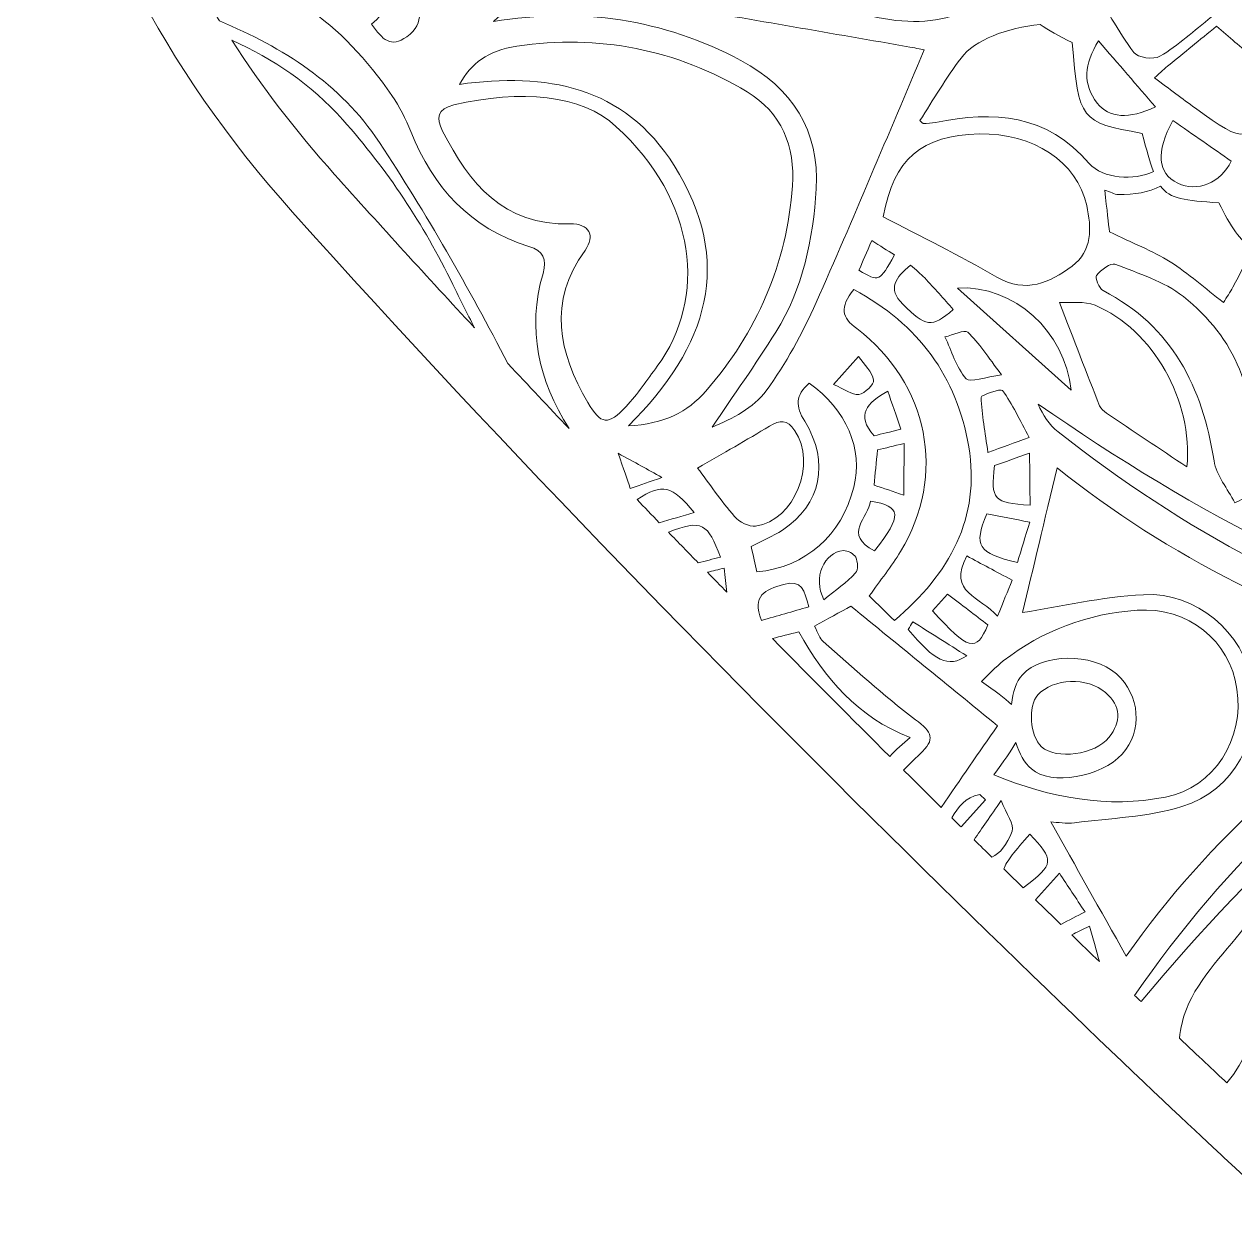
# Model space of a CAD drawing. Extents: x 49 to 10099, y -910 to -90.
# Drawn here: x 5768.9 to 6198, y -908.2 to -482.6 of the extents above; entities that cross this region are included whole.
import ezdxf

# ---------------------------------------------------------------- set-up
doc = ezdxf.new("R2010")
doc.units = 0
doc.header["$MEASUREMENT"] = 0
doc.layers.add('Layer 1', color=7, linetype='Continuous')

msp = doc.modelspace()

# ---------------------------------------------------------------- linework, layer by layer
at = {"layer": 'Layer 1', "lineweight": 0}
for points, knots in [([(6643.48, -226.33), (6625.85, -186.9), (6598.75, -153.49), (6565.11, -129.71), (6530.04, -104.91), (6489.53, -91.8), (6447.95, -91.8), (6400.05, -91.8), (6352.03, -109.39), (6309.06, -142.66), (6276.36, -167.98), (6246.49, -202.19), (6220, -244.61), (6193.52, -202.2), (6163.66, -168), (6130.95, -142.67), (6087.98, -109.4), (6039.95, -91.81), (5992.04, -91.8), (5950.47, -91.8), (5909.96, -104.91), (5874.9, -129.69), (5841.25, -153.47), (5814.15, -186.88), (5796.52, -226.31), (5775.14, -274.13), (5768.87, -327.84), (5778.41, -381.63), (5788.97, -441.15), (5817.77, -497.53), (5864, -549.22), (6017.89, -721.22), (6194.96, -885.08), (6196.74, -886.72), (6196.74, -886.72), (6220.01, -908.2), (6220.01, -908.2), (6220.01, -908.2), (6243.28, -886.71), (6243.28, -886.71), (6245.05, -885.08), (6422.13, -721.22), (6576.01, -549.22), (6622.24, -497.54), (6651.03, -441.16), (6661.59, -381.65), (6671.12, -327.86), (6664.86, -274.15), (6643.48, -226.33)], [0, 0, 0, 0, 1, 1, 1, 2, 2, 2, 3, 3, 3, 4, 4, 4, 5, 5, 5, 6, 6, 6, 7, 7, 7, 8, 8, 8, 9, 9, 9, 10, 10, 10, 11, 11, 11, 12, 12, 12, 13, 13, 13, 14, 14, 14, 15, 15, 15, 16, 16, 16, 16]), ([(6245.61, -334.38), (6244.39, -334.55), (6243.47, -334.79), (6242.56, -334.78), (6220.67, -334.6), (6208.63, -350.04), (6213.49, -371.46), (6214.26, -374.86), (6213.7, -379.49), (6211.9, -382.4), (6198.62, -403.92), (6194.29, -426.29), (6207.71, -448.85), (6221.18, -471.47), (6243.16, -477.87), (6268.25, -476.52), (6271.33, -476.36), (6275.32, -476.97), (6277.51, -478.83), (6297.22, -495.58), (6313.69, -492.79), (6327.58, -468.84), (6331.5, -471.91), (6335.31, -474.88), (6337.07, -476.26), (6337.21, -494.03), (6337.34, -509.93), (6337.49, -527.46), (6297.81, -525.42), (6259.72, -517.23), (6226.62, -492.59), (6200.27, -472.98), (6182.81, -447.75), (6179.08, -414.59), (6177.49, -400.48), (6177.72, -386.13), (6177.49, -371.89), (6177.06, -344.64), (6190.71, -321.58), (6199.32, -295.99), (6206.65, -301.15), (6212.65, -305.79), (6219.06, -309.75), (6223.6, -312.55), (6228.55, -315.95), (6233.57, -316.42), (6245.82, -317.57), (6245.75, -325.51), (6245.61, -334.38)], [0, 0, 0, 0, 1, 1, 1, 2, 2, 2, 3, 3, 3, 4, 4, 4, 5, 5, 5, 6, 6, 6, 7, 7, 7, 8, 8, 8, 9, 9, 9, 10, 10, 10, 11, 11, 11, 12, 12, 12, 13, 13, 13, 14, 14, 14, 15, 15, 15, 16, 16, 16, 16]), ([(6089.44, -436.43), (6089.73, -433.2), (6089.98, -429.41), (6088.62, -426.71), (6085.37, -420.27), (6087.29, -415.44), (6091.06, -410.1), (6095.95, -403.19), (6102.04, -399.77), (6107.96, -399.94), (6108.09, -405.72), (6111.52, -412.28), (6113.66, -420.27), (6104.7, -435.44), (6106.65, -443.19), (6124.28, -452.96), (6123.54, -455.29), (6122.91, -457.41), (6122.39, -459.37), (6109.38, -479.65), (6091.89, -485.71), (6066.62, -479.14), (6080.56, -468.15), (6087.92, -453.77), (6089.44, -436.43)], [0, 0, 0, 0, 1, 1, 1, 2, 2, 2, 3, 3, 3, 4, 4, 4, 5, 5, 5, 6, 6, 6, 7, 7, 7, 8, 8, 8, 8]), ([(6151.76, -459.88), (6157.99, -456.25), (6164.95, -453.87), (6172.11, -450.77), (6178.01, -460.56), (6183.72, -470.02), (6189.79, -480.09), (6183.61, -484.94), (6177.96, -490.13), (6171.52, -494.02), (6169.35, -495.33), (6163.56, -494.53), (6162.23, -492.68), (6156.72, -485.02), (6151.87, -476.8), (6147.8, -468.29), (6146.91, -466.44), (6149.45, -461.23), (6151.76, -459.88)], [0, 0, 0, 0, 1, 1, 1, 2, 2, 2, 3, 3, 3, 4, 4, 4, 5, 5, 5, 6, 6, 6, 6]), ([(5940.35, -602.95), (5926.48, -576.1), (5911.42, -549.74), (5894.79, -524.57), (5880.88, -503.5), (5860.66, -490.98), (5838.12, -481.47), (5834.56, -475.65), (5831.2, -469.79), (5828.06, -463.88), (5859.41, -464.84), (5881.53, -482.37), (5899.21, -507.94), (5901.93, -511.88), (5904.16, -516.27), (5905.94, -520.72), (5913.88, -540.56), (5927, -554.96), (5947.82, -561.44), (5952.82, -562.99), (5954.29, -565.87), (5952.8, -570.95), (5947.01, -590.85), (5951.28, -608.78), (5962.02, -625.93), (5954.81, -618.34), (5947.59, -610.67), (5940.35, -602.95)], [0, 0, 0, 0, 1, 1, 1, 2, 2, 2, 3, 3, 3, 4, 4, 4, 5, 5, 5, 6, 6, 6, 7, 7, 7, 8, 8, 8, 9, 9, 9, 9]), ([(5906.63, -469.03), (5909.16, -476.36), (5911.28, -482.12), (5904.52, -487.07), (5898.94, -491.15), (5895.84, -488.15), (5892.01, -482.63), (5896.92, -478.06), (5901.44, -473.85), (5906.63, -469.03)], [0, 0, 0, 0, 1, 1, 1, 2, 2, 2, 3, 3, 3, 3]), ([(6031.91, -612.61), (6027.48, -618.66), (6019.99, -622.46), (6012.75, -625.49), (6020.3, -614.27), (6028.14, -603.25), (6035.31, -591.8), (6044.99, -576.33), (6048.58, -558.77), (6049.64, -540.97), (6050.87, -520.33), (6041.14, -505.29), (6022.91, -495.5), (5995.29, -480.66), (5966.11, -476.67), (5935.2, -481.7), (5943.82, -474.04), (5954.19, -471.2), (5965.15, -471.93), (5976.84, -472.71), (5988.48, -474.6), (6000.06, -476.52), (6027.69, -481.09), (6055.27, -485.97), (6082.87, -490.74), (6085.18, -491.14), (6087.47, -491.66), (6087.93, -491.75), (6075.18, -521.7), (6062.79, -551.68), (6049.62, -581.32), (6044.76, -592.24), (6038.94, -602.99), (6031.91, -612.61)], [0, 0, 0, 0, 1, 1, 1, 2, 2, 2, 3, 3, 3, 4, 4, 4, 5, 5, 5, 6, 6, 6, 7, 7, 7, 8, 8, 8, 9, 9, 9, 10, 10, 10, 11, 11, 11, 11]), ([(6146.43, -532), (6131.4, -514.5), (6112.56, -513.21), (6091.99, -517.47), (6090.55, -517.77), (6089.04, -517.77), (6087.56, -517.84), (6087.36, -517.85), (6087.13, -517.47), (6086.38, -516.8), (6091.17, -509.47), (6095.65, -501.73), (6100.98, -494.63), (6105.76, -488.27), (6117.4, -483.85), (6129.01, -482.72), (6131.92, -484.74), (6135.67, -486.79), (6140.4, -489.12), (6142.84, -516.91), (6143.15, -517.31), (6165.18, -521.33), (6166.77, -527.23), (6167.95, -531.61), (6169.17, -534.91), (6162.48, -538.14), (6151.18, -537.52), (6146.43, -532)], [0, 0, 0, 0, 1, 1, 1, 2, 2, 2, 3, 3, 3, 4, 4, 4, 5, 5, 5, 6, 6, 6, 7, 7, 7, 8, 8, 8, 9, 9, 9, 9]), ([(6184.06, -512.41), (6179.46, -509.09), (6174.93, -505.66), (6169.52, -501.65), (6171.88, -499.58), (6173.26, -498.31), (6174.7, -497.12), (6180.08, -492.72), (6185.48, -488.34), (6191.61, -483.35), (6196.01, -487.16), (6200.23, -490.79), (6204.42, -494.46), (6208.45, -497.97), (6212.44, -501.51), (6216.26, -504.87), (6215.89, -506.09), (6215.85, -506.79), (6215.51, -507.25), (6202.13, -525.39), (6202.1, -525.4), (6184.06, -512.41)], [0, 0, 0, 0, 1, 1, 1, 2, 2, 2, 3, 3, 3, 4, 4, 4, 5, 5, 5, 6, 6, 6, 7, 7, 7, 7]), ([(5842.45, -488.35), (5857.18, -494.93), (5870.49, -503.83), (5881.83, -516.54), (5897.58, -534.19), (5910.45, -553.54), (5920.83, -574.9), (5923.33, -580.04), (5925.91, -585.14), (5928.49, -590.23), (5911.87, -572.34), (5895.26, -554.16), (5878.91, -535.88), (5865.09, -520.44), (5852.94, -504.58), (5842.45, -488.35)], [0, 0, 0, 0, 1, 1, 1, 2, 2, 2, 3, 3, 3, 4, 4, 4, 5, 5, 5, 5]), ([(5983.07, -624.98), (6011.4, -596.91), (6020.69, -566.85), (5999.3, -532.78), (5981.45, -504.34), (5953.81, -499.74), (5923.16, -503.96), (5927.32, -496.53), (5933.16, -492), (5943.5, -490.46), (5972.55, -486.14), (6000.01, -491.53), (6025.14, -506.61), (6037.27, -513.88), (6042.27, -526.08), (6041.25, -539.93), (6039.22, -567.53), (6028.69, -591.85), (6010.52, -612.69), (6004.04, -620.11), (5995.71, -624.43), (5983.07, -624.98)], [0, 0, 0, 0, 1, 1, 1, 2, 2, 2, 3, 3, 3, 4, 4, 4, 5, 5, 5, 6, 6, 6, 7, 7, 7, 7]), ([(6149.26, -510.61), (6143.99, -503.83), (6144.68, -496.82), (6149.72, -488.5), (6156.85, -496.81), (6163.33, -504.34), (6169.9, -511.99), (6160.54, -516.35), (6153.45, -516), (6149.26, -510.61)], [0, 0, 0, 0, 1, 1, 1, 2, 2, 2, 3, 3, 3, 3]), ([(5962.42, -553.43), (5938.73, -554.03), (5926.67, -539.17), (5917.2, -520.52), (5914.82, -515.85), (5915.24, -512.66), (5921.15, -511.28), (5944.77, -505.76), (5966.74, -507.6), (5978.67, -518.9), (6007.47, -545), (6010.98, -579.9), (5993.3, -603.89), (5989.73, -608.73), (5986.31, -613.73), (5982.25, -618.14), (5975.94, -625), (5973.29, -624.62), (5968.71, -616.79), (5958.32, -599.01), (5954.45, -581.19), (5967.71, -562.81), (5971.48, -557.58), (5969.14, -553.26), (5962.42, -553.43)], [0, 0, 0, 0, 1, 1, 1, 2, 2, 2, 3, 3, 3, 4, 4, 4, 5, 5, 5, 6, 6, 6, 7, 7, 7, 8, 8, 8, 8]), ([(6196.81, -531.18), (6193.27, -538.82), (6184.51, -542.31), (6177.82, -539), (6170.63, -535.44), (6169.86, -528.12), (6176.13, -516.78), (6183.46, -521.89), (6190.16, -526.55), (6196.81, -531.18)], [0, 0, 0, 0, 1, 1, 1, 2, 2, 2, 3, 3, 3, 3]), ([(6073.41, -550.88), (6077.13, -530.29), (6086.95, -522.01), (6107.47, -521.55), (6126.52, -521.13), (6142.17, -531.41), (6145.55, -546.91), (6147.27, -554.8), (6147.57, -563.03), (6140.33, -568.41), (6132.44, -574.29), (6124.01, -578.22), (6113.71, -572.28), (6100.48, -564.64), (6086.73, -557.9), (6073.41, -550.88)], [0, 0, 0, 0, 1, 1, 1, 2, 2, 2, 3, 3, 3, 4, 4, 4, 5, 5, 5, 5]), ([(6197.35, -575.87), (6196.37, -577.67), (6195.21, -579.35), (6194.01, -581.28), (6187.52, -576.25), (6181.67, -570.96), (6175.1, -566.85), (6168.82, -562.93), (6161.78, -560.22), (6153.61, -556.27), (6153.28, -553.34), (6152.75, -548.62), (6151.95, -541.49), (6153.88, -542.12), (6155.3, -542.96), (6156.74, -543), (6162.49, -543.18), (6167.54, -542.12), (6171.76, -540.06), (6175.12, -544.7), (6180.24, -545.08), (6192.43, -545.96), (6196.49, -554.41), (6199.96, -559.51), (6204.28, -561.85), (6202.17, -566.57), (6199.86, -571.24), (6197.35, -575.87)], [0, 0, 0, 0, 1, 1, 1, 2, 2, 2, 3, 3, 3, 4, 4, 4, 5, 5, 5, 6, 6, 6, 7, 7, 7, 8, 8, 8, 9, 9, 9, 9]), ([(6064.8, -569.88), (6066.13, -566.77), (6067.5, -563.58), (6069.31, -559.34), (6072.3, -561.23), (6074.85, -562.84), (6077.37, -564.43), (6072.04, -574.07), (6072.04, -574.07), (6064.8, -569.88)], [0, 0, 0, 0, 1, 1, 1, 2, 2, 2, 3, 3, 3, 3]), ([(6080.37, -581.88), (6074.7, -576.23), (6077.81, -572.55), (6083.08, -568.02), (6085.1, -569.83), (6086.72, -571.09), (6088.11, -572.57), (6091.55, -576.24), (6094.88, -580.02), (6098.26, -583.76), (6090.45, -590.4), (6088.44, -589.94), (6080.37, -581.88)], [0, 0, 0, 0, 1, 1, 1, 2, 2, 2, 3, 3, 3, 4, 4, 4, 4]), ([(6151.35, -577.09), (6149.91, -576.34), (6148.4, -572.37), (6149, -571.66), (6150.61, -569.75), (6154, -567.13), (6155.54, -567.73), (6163.89, -570.97), (6172.96, -573.75), (6179.8, -579.18), (6198.34, -593.89), (6206.38, -613.65), (6203.32, -637.46), (6202.75, -641.92), (6201.92, -646.35), (6201.21, -650.8), (6200.14, -651.29), (6199.08, -651.78), (6198.02, -652.27), (6195.49, -647.32), (6191.52, -642.6), (6190.68, -637.38), (6186.49, -611.29), (6175.98, -589.76), (6151.35, -577.09)], [0, 0, 0, 0, 1, 1, 1, 2, 2, 2, 3, 3, 3, 4, 4, 4, 5, 5, 5, 6, 6, 6, 7, 7, 7, 8, 8, 8, 8]), ([(6099.72, -576.17), (6119.74, -574.92), (6137.91, -591.72), (6140.04, -612.37), (6140.04, -612.37), (6099.72, -576.17), (6099.72, -576.17)], [0, 0, 0, 0, 1, 1, 1, 2, 2, 2, 2]), ([(6079.57, -669.54), (6095.89, -642.6), (6089.62, -609.97), (6064.03, -590.56), (6058.67, -586.49), (6057.83, -583.18), (6062.96, -576.69), (6085.95, -588.94), (6099.54, -607.68), (6103.71, -632.4), (6107.95, -657.58), (6097.02, -677.33), (6077.35, -694.04), (6074.21, -690.95), (6071.55, -688.33), (6068.47, -685.29), (6072.39, -679.77), (6076.34, -674.87), (6079.57, -669.54)], [0, 0, 0, 0, 1, 1, 1, 2, 2, 2, 3, 3, 3, 4, 4, 4, 5, 5, 5, 6, 6, 6, 6]), ([(6135.9, -581.29), (6139.93, -581.55), (6144.73, -580.7), (6148.53, -582.28), (6168.97, -590.78), (6183.38, -616.2), (6181.05, -639.58), (6171.32, -633.06), (6161.93, -626.79), (6152.57, -620.46), (6151.6, -619.8), (6150.5, -618.92), (6150.1, -617.9), (6145.54, -606.36), (6141.1, -594.77), (6135.9, -581.29)], [0, 0, 0, 0, 1, 1, 1, 2, 2, 2, 3, 3, 3, 4, 4, 4, 5, 5, 5, 5]), ([(6102.77, -608.3), (6099.27, -604.22), (6097.66, -598.52), (6095.29, -593.47), (6098.07, -592.84), (6102.19, -590.76), (6103.37, -591.85), (6107.41, -595.6), (6110.42, -600.46), (6115.37, -606.93), (6109.77, -607.66), (6104.1, -609.84), (6102.77, -608.3)], [0, 0, 0, 0, 1, 1, 1, 2, 2, 2, 3, 3, 3, 4, 4, 4, 4]), ([(6064.79, -613.84), (6062.38, -614.13), (6059.67, -611.99), (6055.75, -610.34), (6055.75, -610.34), (6064.68, -600.39), (6064.68, -600.39), (6066.77, -603.44), (6069.42, -605.9), (6069.98, -608.76), (6070.25, -610.17), (6066.82, -613.59), (6064.79, -613.84)], [0, 0, 0, 0, 1, 1, 1, 2, 2, 2, 3, 3, 3, 4, 4, 4, 4]), ([(6028.58, -676.81), (6027.96, -673.98), (6027.32, -671.11), (6026.59, -667.79), (6030.42, -665.79), (6034.26, -664.2), (6037.66, -661.94), (6051.34, -652.85), (6054.59, -638.05), (6045.56, -623.37), (6042.28, -618.05), (6042.24, -614.24), (6047.15, -609.86), (6060.4, -619.14), (6066.34, -633.3), (6062.95, -646.73), (6058.62, -663.88), (6046.07, -674.98), (6028.58, -676.81)], [0, 0, 0, 0, 1, 1, 1, 2, 2, 2, 3, 3, 3, 4, 4, 4, 5, 5, 5, 6, 6, 6, 6]), ([(6070.2, -628.52), (6063.52, -621.08), (6067.59, -616.98), (6075.02, -612.71), (6076.55, -617.14), (6077.92, -621.13), (6079.68, -626.22), (6075.75, -627.18), (6072.95, -627.85), (6070.2, -628.52)], [0, 0, 0, 0, 1, 1, 1, 2, 2, 2, 3, 3, 3, 3]), ([(6108.12, -614.91), (6108.1, -614.09), (6115.24, -611.73), (6115.73, -612.44), (6119.2, -617.35), (6121.8, -622.88), (6125.19, -629.17), (6119.52, -631.19), (6115.9, -632.48), (6110.54, -634.4), (6109.53, -627.35), (6108.32, -621.15), (6108.12, -614.91)], [0, 0, 0, 0, 1, 1, 1, 2, 2, 2, 3, 3, 3, 4, 4, 4, 4]), ([(6162.51, -826.88), (6194.97, -779.91), (6235.5, -741.44), (6284.42, -711.83), (6286.15, -710.78), (6288.25, -708.16), (6288.01, -706.6), (6287.75, -704.94), (6285.12, -702.84), (6283.18, -702.37), (6228, -688.85), (6179.71, -661.85), (6135.39, -627.08), (6132.33, -624.68), (6130.04, -621.29), (6128.28, -617.28), (6184.27, -655.95), (6242.96, -688.13), (6310.42, -703.26), (6252.81, -735.4), (6206.45, -779.13), (6164.83, -829.1), (6164.07, -828.37), (6163.29, -827.63), (6162.51, -826.88)], [0, 0, 0, 0, 1, 1, 1, 2, 2, 2, 3, 3, 3, 4, 4, 4, 5, 5, 5, 6, 6, 6, 7, 7, 7, 8, 8, 8, 8]), ([(6033.11, -625.12), (6036.8, -622.87), (6039.32, -622.68), (6042.05, -626.72), (6049.95, -638.39), (6042.03, -658.5), (6028.18, -660.56), (6025.86, -660.9), (6022.39, -659.07), (6020.72, -657.14), (6015.85, -651.52), (6011.63, -645.35), (6007.59, -639.98), (6016.77, -634.66), (6025.03, -630.03), (6033.11, -625.12)], [0, 0, 0, 0, 1, 1, 1, 2, 2, 2, 3, 3, 3, 4, 4, 4, 5, 5, 5, 5]), ([(5994.94, -643.29), (5990.45, -644.87), (5987.62, -645.86), (5983.75, -647.21), (5982.51, -643.64), (5981.41, -640.48), (5979.4, -634.71), (5985.74, -638.21), (5989.51, -640.3), (5994.94, -643.29)], [0, 0, 0, 0, 1, 1, 1, 2, 2, 2, 3, 3, 3, 3]), ([(6080.81, -631.28), (6080.78, -637.58), (6080.75, -643.06), (6080.72, -649.54), (6076.59, -648.18), (6073.8, -647.26), (6070.14, -646.05), (6070.55, -642.03), (6070.95, -638.01), (6071.4, -633.54), (6074.29, -632.85), (6077.06, -632.18), (6080.81, -631.28)], [0, 0, 0, 0, 1, 1, 1, 2, 2, 2, 3, 3, 3, 4, 4, 4, 4]), ([(6112.87, -639.12), (6116.57, -637.8), (6120.39, -636.43), (6125.29, -634.68), (6125.36, -641.45), (6125.41, -647.24), (6125.47, -653.09), (6112.49, -652.42), (6111.42, -651.2), (6112.87, -639.12)], [0, 0, 0, 0, 1, 1, 1, 2, 2, 2, 3, 3, 3, 3]), ([(6132.79, -765.4), (6135.17, -765.51), (6138.27, -766.09), (6141.25, -765.71), (6153.98, -764.07), (6167.14, -763.64), (6179.29, -759.98), (6197.86, -754.38), (6207.88, -735.22), (6204.36, -716.36), (6200.96, -698.18), (6184.57, -683.83), (6165.66, -684.85), (6150.87, -685.65), (6136.23, -689.11), (6122.84, -691.18), (6126.5, -675.79), (6130.62, -658.44), (6135.02, -639.9), (6174.8, -671.55), (6219.88, -694.07), (6270.49, -708.77), (6227.43, -738.25), (6189.06, -770.82), (6159.55, -812.95), (6150.17, -796.28), (6141.67, -781.17), (6132.79, -765.4)], [0, 0, 0, 0, 1, 1, 1, 2, 2, 2, 3, 3, 3, 4, 4, 4, 5, 5, 5, 6, 6, 6, 7, 7, 7, 8, 8, 8, 9, 9, 9, 9]), ([(5986.13, -651.16), (5995.23, -645.22), (5998.48, -646.11), (6006.41, -655.77), (6002.17, -656.99), (5998.11, -658.16), (5994.02, -659.34), (5991.4, -656.63), (5988.77, -653.9), (5986.13, -651.16)], [0, 0, 0, 0, 1, 1, 1, 2, 2, 2, 3, 3, 3, 3]), ([(6068.89, -651.65), (6079.94, -653.53), (6080.22, -656.66), (6070.36, -669.31), (6058.89, -663.55), (6068.19, -657.48), (6068.89, -651.65)], [0, 0, 0, 0, 1, 1, 1, 2, 2, 2, 2]), ([(6110.09, -656.19), (6115.2, -657.18), (6119.83, -658.07), (6125.33, -659.13), (6123.8, -664.16), (6122.38, -668.83), (6120.98, -673.47), (6106.96, -670.02), (6105.39, -667.64), (6110.09, -656.19)], [0, 0, 0, 0, 1, 1, 1, 2, 2, 2, 3, 3, 3, 3]), ([(6015.69, -671.56), (6013.01, -672.24), (6010.4, -672.91), (6007.82, -673.57), (6004.32, -669.97), (6000.79, -666.34), (5997.26, -662.69), (6009.18, -658.06), (6011.26, -659.52), (6015.69, -671.56)], [0, 0, 0, 0, 1, 1, 1, 2, 2, 2, 3, 3, 3, 3]), ([(6063.63, -677.14), (6060.41, -680.49), (6056.55, -683.23), (6052.38, -686.65), (6048.24, -678.68), (6052.56, -669.84), (6059.28, -669.24), (6060.72, -669.11), (6063.05, -670.34), (6063.65, -671.58), (6064.4, -673.14), (6064.61, -676.13), (6063.63, -677.14)], [0, 0, 0, 0, 1, 1, 1, 2, 2, 2, 3, 3, 3, 4, 4, 4, 4]), ([(6119.08, -679.71), (6117.45, -683.77), (6116.05, -687.26), (6113.96, -692.47), (6108.02, -685.6), (6095.96, -684.21), (6103.05, -671.12), (6108.29, -673.93), (6113.4, -676.67), (6119.08, -679.71)], [0, 0, 0, 0, 1, 1, 1, 2, 2, 2, 3, 3, 3, 3]), ([(6017.04, -675.42), (6017.39, -678.48), (6017.7, -681.26), (6018.02, -684.02), (6015.71, -681.66), (6013.39, -679.29), (6011.07, -676.9), (6012.99, -676.43), (6014.97, -675.94), (6017.04, -675.42)], [0, 0, 0, 0, 1, 1, 1, 2, 2, 2, 3, 3, 3, 3]), ([(6038.03, -681.24), (6044.6, -679.44), (6045.57, -683.31), (6046.98, -689.17), (6041.26, -690.82), (6035.78, -692.4), (6030.24, -693.99), (6026.75, -685.1), (6031.56, -683.02), (6038.03, -681.24)], [0, 0, 0, 0, 1, 1, 1, 2, 2, 2, 3, 3, 3, 3]), ([(6090.89, -690.55), (6090.89, -690.55), (6096.22, -684.62), (6096.22, -684.62), (6101.28, -688.5), (6105.96, -692.08), (6110.53, -695.57), (6106.34, -705.43), (6103.62, -704.68), (6090.89, -690.55)], [0, 0, 0, 0, 1, 1, 1, 2, 2, 2, 3, 3, 3, 3]), ([(6084.86, -729.16), (6073.45, -720.58), (6062.89, -710.86), (6052.1, -701.48), (6050.84, -700.38), (6050.33, -698.42), (6049.01, -696.02), (6053.66, -693.48), (6058.02, -691.1), (6061.95, -688.94), (6079.37, -703.14), (6096.3, -716.94), (6113.9, -731.29), (6107.39, -740.74), (6100.74, -750.38), (6093.95, -760.24), (6089.59, -755.94), (6085.15, -751.55), (6080.63, -747.06), (6082.46, -745.09), (6084.39, -743.21), (6086.35, -741.42), (6092.18, -736.09), (6090.65, -733.52), (6084.86, -729.16)], [0, 0, 0, 0, 1, 1, 1, 2, 2, 2, 3, 3, 3, 4, 4, 4, 5, 5, 5, 6, 6, 6, 7, 7, 7, 8, 8, 8, 8]), ([(6125.93, -746.62), (6132.78, -752.59), (6150.71, -749.66), (6158.14, -741.35), (6165.44, -733.2), (6164.52, -720.33), (6156.1, -712.95), (6147.47, -705.4), (6129.88, -705.55), (6122.75, -713.24), (6120.53, -715.63), (6119.3, -719.47), (6118.92, -723.76), (6116.52, -721.53), (6112.98, -718.99), (6108.2, -715.57), (6110.89, -713.05), (6113.26, -710.48), (6115.97, -708.36), (6129.92, -697.49), (6145.92, -691.57), (6163.4, -690.37), (6181.57, -689.11), (6196.24, -701.11), (6198.82, -718.31), (6201.46, -735.86), (6190.87, -753.22), (6173.47, -756.61), (6152.99, -760.61), (6132.96, -757), (6112.66, -748.74), (6116.11, -743.91), (6118.71, -740.26), (6120.41, -737.3), (6121.62, -741.13), (6123.48, -744.49), (6125.93, -746.62)], [0, 0, 0, 0, 1, 1, 1, 2, 2, 2, 3, 3, 3, 4, 4, 4, 5, 5, 5, 6, 6, 6, 7, 7, 7, 8, 8, 8, 9, 9, 9, 10, 10, 10, 11, 11, 11, 12, 12, 12, 12]), ([(6083.9, -694.46), (6090.06, -698.36), (6096.23, -702.25), (6103, -706.53), (6096.45, -710.97), (6091.53, -708.34), (6082.26, -697.14), (6082.81, -696.25), (6083.35, -695.36), (6083.9, -694.46)], [0, 0, 0, 0, 1, 1, 1, 2, 2, 2, 3, 3, 3, 3]), ([(6034.11, -700.4), (6037.01, -699.66), (6040.08, -698.87), (6043.44, -698.02), (6052.92, -714.51), (6063.99, -728.14), (6082.97, -735.46), (6080.33, -737.59), (6077.92, -739.83), (6075.7, -742.17), (6062.38, -728.92), (6048.45, -714.95), (6034.11, -700.4)], [0, 0, 0, 0, 1, 1, 1, 2, 2, 2, 3, 3, 3, 4, 4, 4, 4]), ([(6128.2, -720.4), (6133.65, -714.43), (6145.81, -713.99), (6152.22, -719.52), (6157.78, -724.43), (6157.79, -729.87), (6153.44, -735.43), (6148.61, -741.62), (6134.64, -743.46), (6129.54, -738.76), (6125.4, -734.94), (6124.62, -724.31), (6128.2, -720.4)], [0, 0, 0, 0, 1, 1, 1, 2, 2, 2, 3, 3, 3, 4, 4, 4, 4]), ([(6097.74, -763.98), (6099.93, -760.13), (6102.51, -756.66), (6107.61, -755.64), (6107.61, -755.64), (6109.64, -757.54), (6109.64, -757.54), (6109.64, -757.54), (6100.99, -767.18), (6100.99, -767.18), (6099.91, -766.12), (6098.83, -765.05), (6097.74, -763.98)], [0, 0, 0, 0, 1, 1, 1, 2, 2, 2, 3, 3, 3, 4, 4, 4, 4]), ([(6105.61, -771.72), (6108.4, -767.68), (6111.32, -763.46), (6115.2, -757.85), (6117.06, -762.68), (6119.99, -766.43), (6119.11, -768.68), (6117.18, -773.58), (6114.76, -776.64), (6111.89, -777.88), (6109.82, -775.85), (6107.73, -773.8), (6105.61, -771.72)], [0, 0, 0, 0, 1, 1, 1, 2, 2, 2, 3, 3, 3, 4, 4, 4, 4]), ([(6125.35, -769.77), (6134.07, -778.88), (6134.31, -780.27), (6123.04, -788.76), (6120.77, -786.56), (6118.48, -784.32), (6116.15, -782.05), (6117.15, -779.33), (6120.11, -775.66), (6125.35, -769.77)], [0, 0, 0, 0, 1, 1, 1, 2, 2, 2, 3, 3, 3, 3]), ([(6144.94, -797.28), (6141.96, -798.82), (6139.23, -800.24), (6136.38, -801.72), (6133.44, -798.87), (6130.43, -795.96), (6127.36, -792.97), (6127.36, -792.97), (6135.84, -783.53), (6135.84, -783.53), (6138.96, -788.24), (6141.64, -792.29), (6144.94, -797.28)], [0, 0, 0, 0, 1, 1, 1, 2, 2, 2, 3, 3, 3, 4, 4, 4, 4]), ([(6140.26, -805.48), (6140.26, -805.48), (6140.27, -805.48), (6140.27, -805.48), (6142.04, -804.47), (6143.91, -803.63), (6146.57, -802.31), (6147.84, -806.94), (6148.96, -810.99), (6150.03, -814.9), (6146.87, -811.86), (6143.61, -808.72), (6140.26, -805.48)], [0, 0, 0, 0, 1, 1, 1, 2, 2, 2, 3, 3, 3, 4, 4, 4, 4]), ([(6178.42, -842.05), (6178.88, -838.44), (6179.61, -835.01), (6180.88, -831.79), (6185.36, -820.35), (6195.37, -811.07), (6202.96, -800.84), (6210.15, -822.85), (6208.33, -841.91), (6195.22, -857.92), (6190.57, -853.55), (6184.93, -848.23), (6178.42, -842.05)], [0, 0, 0, 0, 1, 1, 1, 2, 2, 2, 3, 3, 3, 4, 4, 4, 4])]:
    msp.add_open_spline(points, degree=3, knots=knots, dxfattribs=at)

doc.saveas('drawing.dxf')
